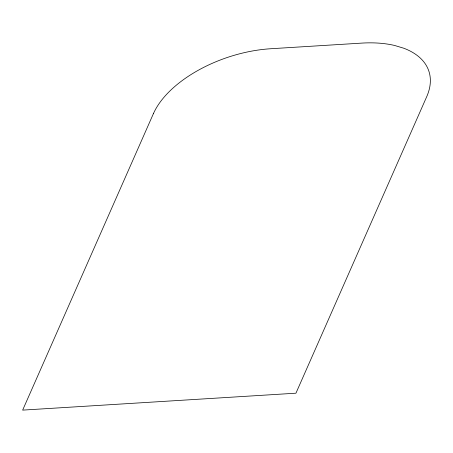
<?xml version="1.0" encoding="UTF-8"?>
<svg xmlns="http://www.w3.org/2000/svg" width="453" height="453" viewBox="0 0 453 453"><rect width="100%" height="100%" fill="white"/><g stroke="black" fill="none" stroke-linecap="round" stroke-linejoin="round"><path stroke-width="0.68" d="M153.397 113.68L22.65 410.118L295.939 393.193L426.686 96.755A98.375 53.403 -18.6 0 0 403.782 48.233L394.608 45.464A98.375 53.403 -18.6 0 0 361.737 43.109L270.639 48.748A98.375 53.403 -18.6 0 0 153.397 113.68"/></g></svg>
